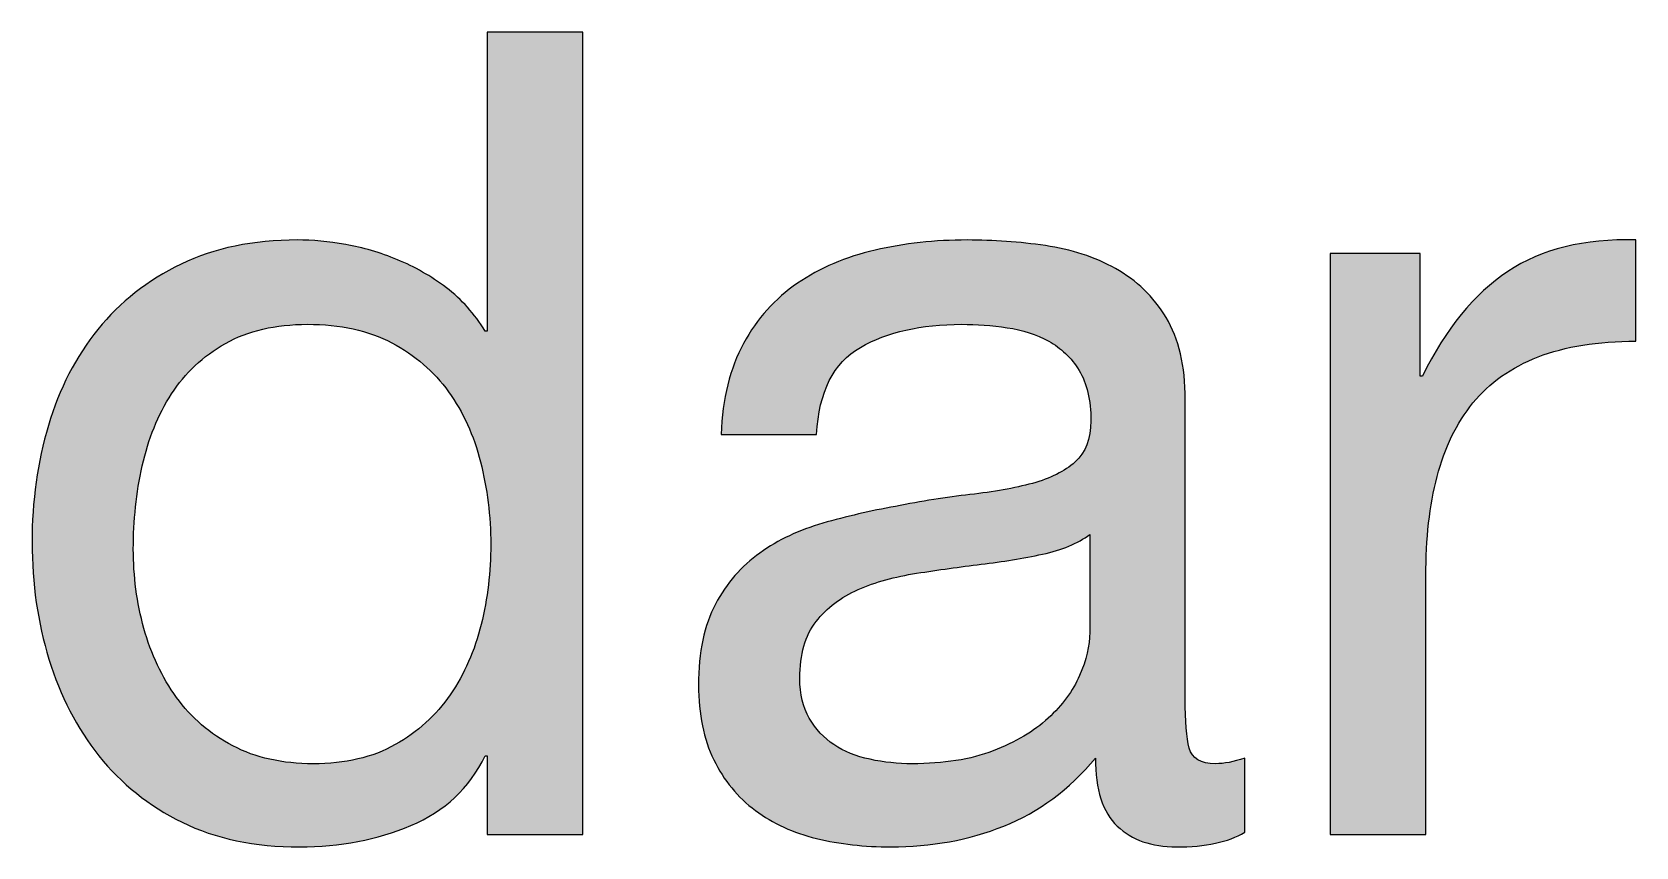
# Paper-space layout 'A2 (portrait)' of a CAD drawing. Extents: x 0 to 396, y 0 to 564.
# Drawn here: x 279.586 to 283.702, y 45.147 to 47.238 of the extents above; entities that cross this region are included whole.
import ezdxf
from ezdxf.enums import TextEntityAlignment as Align

# ---------------------------------------------------------------- set-up
doc = ezdxf.new("R2010")
doc.units = 0
doc.layers.get('0').update_dxf_attribs({"linetype": 'CONTINUOUS'})
doc.layers.get('Defpoints').update_dxf_attribs({"linetype": 'CONTINUOUS'})
doc.layers.add('JPP_Mask', color=7, linetype='CONTINUOUS')
doc.styles.add('JPP', font='arial.ttf')

# ---------------------------------------------------------------- blocks, each defined once
blk = doc.blocks.new('A2mask (portrait)')
at = {"true_color": 0x004a91}
h = blk.add_hatch(color=154, dxfattribs=at)
edge = h.paths.add_edge_path()
edge.add_spline(control_points=[(280.9995, 46.4005), (280.9995, 46.7172), (280.9995, 47.0088), (280.9995, 47.1495)], knot_values=[19.124987, 19.124987, 19.124987, 19.124987, 19.437481, 19.437481, 19.437481, 19.437481], degree=3, periodic=0)
edge.add_spline(control_points=[(280.9995, 47.1495), (280.9995, 47.1671), (280.9995, 47.1824), (280.9995, 47.195)], knot_values=[19.085926, 19.085926, 19.085926, 19.085926, 19.124987, 19.124987, 19.124987, 19.124987], degree=3, periodic=0)
edge.add_spline(control_points=[(280.9995, 47.195), (280.9995, 47.2076), (280.9995, 47.2177), (280.9995, 47.2248)], knot_values=[19.046864, 19.046864, 19.046864, 19.046864, 19.085926, 19.085926, 19.085926, 19.085926], degree=3, periodic=0)
edge.add_spline(control_points=[(280.9995, 47.238), (280.9995, 47.238), (280.9995, 47.238), (280.9995, 47.238), (280.9995, 47.238), (280.9995, 47.238), (280.9995, 47.238)], knot_values=[18.999258, 18.999258, 18.999258, 18.999258, 18.999583, 18.999583, 18.999583, 19.000326, 19.000326, 19.000326, 19.000326], degree=3, periodic=0)
edge.add_spline(control_points=[(280.9988, 47.238), (280.9977, 47.238), (280.9951, 47.238), (280.9914, 47.238)], knot_values=[18.890617, 18.890617, 18.890617, 18.890617, 18.968741, 18.968741, 18.968741, 18.968741], degree=3, periodic=0)
edge.add_spline(control_points=[(280.9914, 47.238), (280.9876, 47.238), (280.9827, 47.238), (280.9769, 47.238)], knot_values=[18.812494, 18.812494, 18.812494, 18.812494, 18.890617, 18.890617, 18.890617, 18.890617], degree=3, periodic=0)
edge.add_spline(control_points=[(280.9769, 47.238), (280.9652, 47.238), (280.9498, 47.238), (280.9325, 47.238)], knot_values=[18.656247, 18.656247, 18.656247, 18.656247, 18.812494, 18.812494, 18.812494, 18.812494], degree=3, periodic=0)
edge.add_spline(control_points=[(280.9325, 47.238), (280.9152, 47.238), (280.8961, 47.238), (280.8769, 47.238)], knot_values=[18.5, 18.5, 18.5, 18.5, 18.656247, 18.656247, 18.656247, 18.656247], degree=3, periodic=0)
edge.add_spline(control_points=[(280.8769, 47.238), (280.8578, 47.238), (280.8386, 47.238), (280.8213, 47.238)], knot_values=[18.343753, 18.343753, 18.343753, 18.343753, 18.5, 18.5, 18.5, 18.5], degree=3, periodic=0)
edge.add_spline(control_points=[(280.8213, 47.238), (280.804, 47.238), (280.7886, 47.238), (280.777, 47.238)], knot_values=[18.187506, 18.187506, 18.187506, 18.187506, 18.343753, 18.343753, 18.343753, 18.343753], degree=3, periodic=0)
edge.add_spline(control_points=[(280.777, 47.238), (280.7711, 47.238), (280.7662, 47.238), (280.7625, 47.238)], knot_values=[18.109383, 18.109383, 18.109383, 18.109383, 18.187506, 18.187506, 18.187506, 18.187506], degree=3, periodic=0)
edge.add_spline(control_points=[(280.7625, 47.238), (280.7588, 47.238), (280.7562, 47.238), (280.755, 47.238)], knot_values=[18.031259, 18.031259, 18.031259, 18.031259, 18.109383, 18.109383, 18.109383, 18.109383], degree=3, periodic=0)
edge.add_spline(control_points=[(280.7543, 47.238), (280.7543, 47.238), (280.7543, 47.238), (280.7543, 47.238), (280.7543, 47.238), (280.7543, 47.238), (280.7543, 47.238)], knot_values=[17.999522, 17.999522, 17.999522, 17.999522, 18.000874, 18.000874, 18.000874, 18.001353, 18.001353, 18.001353, 18.001353], degree=3, periodic=0)
edge.add_spline(control_points=[(280.7543, 47.2331), (280.7543, 47.2304), (280.7543, 47.2267), (280.7543, 47.222)], knot_values=[17.914074, 17.914074, 17.914074, 17.914074, 17.953136, 17.953136, 17.953136, 17.953136], degree=3, periodic=0)
edge.add_spline(control_points=[(280.7543, 47.222), (280.7543, 47.2173), (280.7543, 47.2116), (280.7543, 47.205)], knot_values=[17.875012, 17.875012, 17.875012, 17.875012, 17.914074, 17.914074, 17.914074, 17.914074], degree=3, periodic=0)
edge.add_spline(control_points=[(280.7543, 47.205), (280.7543, 47.1526), (280.7543, 47.044), (280.7543, 46.926)], knot_values=[17.562519, 17.562519, 17.562519, 17.562519, 17.875012, 17.875012, 17.875012, 17.875012], degree=3, periodic=0)
edge.add_spline(control_points=[(280.7543, 46.926), (280.7543, 46.808), (280.7543, 46.6807), (280.7543, 46.5908)], knot_values=[17.250025, 17.250025, 17.250025, 17.250025, 17.562519, 17.562519, 17.562519, 17.562519], degree=3, periodic=0)
edge.add_spline(control_points=[(280.7543, 46.5908), (280.7543, 46.5683), (280.7543, 46.5482), (280.7543, 46.5311)], knot_values=[17.171902, 17.171902, 17.171902, 17.171902, 17.250025, 17.250025, 17.250025, 17.250025], degree=3, periodic=0)
edge.add_spline(control_points=[(280.7543, 46.5311), (280.7543, 46.5141), (280.7543, 46.5001), (280.7543, 46.4899)], knot_values=[17.093778, 17.093778, 17.093778, 17.093778, 17.171902, 17.171902, 17.171902, 17.171902], degree=3, periodic=0)
edge.add_spline(control_points=[(280.7543, 46.4899), (280.7543, 46.4848), (280.7543, 46.4806), (280.7543, 46.4775)], knot_values=[17.054716, 17.054716, 17.054716, 17.054716, 17.093778, 17.093778, 17.093778, 17.093778], degree=3, periodic=0)
edge.add_spline(control_points=[(280.7543, 46.4775), (280.7543, 46.4744), (280.7543, 46.4724), (280.7543, 46.4715)], knot_values=[17.015655, 17.015655, 17.015655, 17.015655, 17.054716, 17.054716, 17.054716, 17.054716], degree=3, periodic=0)
edge.add_spline(control_points=[(280.7543, 46.4715), (280.7543, 46.4714), (280.7543, 46.4713), (280.7543, 46.4712)], knot_values=[17.010772, 17.010772, 17.010772, 17.010772, 17.015655, 17.015655, 17.015655, 17.015655], degree=3, periodic=0)
edge.add_spline(control_points=[(280.7543, 46.4712), (280.7543, 46.4711), (280.7543, 46.471), (280.7543, 46.471)], knot_values=[17.005889, 17.005889, 17.005889, 17.005889, 17.010772, 17.010772, 17.010772, 17.010772], degree=3, periodic=0)
edge.add_spline(control_points=[(280.7543, 46.471), (280.7543, 46.471), (280.7543, 46.4709), (280.7543, 46.4709)], knot_values=[17.003448, 17.003448, 17.003448, 17.003448, 17.005889, 17.005889, 17.005889, 17.005889], degree=3, periodic=0)
edge.add_spline(control_points=[(280.7543, 46.4709), (280.7543, 46.4709), (280.7543, 46.4709), (280.7543, 46.4709)], knot_values=[17.001007, 17.001007, 17.001007, 17.001007, 17.003448, 17.003448, 17.003448, 17.003448], degree=3, periodic=0)
edge.add_spline(control_points=[(280.7543, 46.4709), (280.7543, 46.4709), (280.7543, 46.4709), (280.7543, 46.4709)], knot_values=[17.000701, 17.000701, 17.000701, 17.000701, 17.001007, 17.001007, 17.001007, 17.001007], degree=3, periodic=0)
edge.add_spline(control_points=[(280.7543, 46.4709), (280.7543, 46.4709), (280.7543, 46.4709), (280.7543, 46.4709), (280.7543, 46.4709), (280.7543, 46.4709), (280.7543, 46.4709)], knot_values=[16.996124, 16.996124, 16.996124, 16.996124, 16.996825, 16.996825, 16.996825, 17.000701, 17.000701, 17.000701, 17.000701], degree=3, periodic=0)
edge.add_spline(control_points=[(280.75, 46.4709), (280.7492, 46.4709), (280.7487, 46.4709), (280.7487, 46.4709), (280.7219, 46.5151), (280.6887, 46.5521), (280.6493, 46.5819), (280.6099, 46.6117), (280.5681, 46.6358), (280.5237, 46.654)], knot_values=[14, 14, 14, 14, 14.312544, 14.312544, 14.312544, 15.312544, 15.312544, 15.312544, 16.312544, 16.312544, 16.312544, 16.312544], degree=3, periodic=0)
edge.add_spline(control_points=[(280.5237, 46.654), (280.4796, 46.6722), (280.4352, 46.6853), (280.3912, 46.6929)], knot_values=[13, 13, 13, 13, 14, 14, 14, 14], degree=3, periodic=0)
edge.add_spline(control_points=[(280.3912, 46.6929), (280.3468, 46.7005), (280.3054, 46.7045), (280.2669, 46.7045)], knot_values=[12, 12, 12, 12, 13, 13, 13, 13], degree=3, periodic=0)
edge.add_spline(control_points=[(280.2669, 46.7045), (280.1536, 46.7045), (280.0542, 46.6838), (279.9687, 46.6425)], knot_values=[11, 11, 11, 11, 12, 12, 12, 12], degree=3, periodic=0)
edge.add_spline(control_points=[(279.9687, 46.6425), (279.8829, 46.6011), (279.812, 46.5453), (279.7553, 46.4752)], knot_values=[10, 10, 10, 10, 11, 11, 11, 11], degree=3, periodic=0)
edge.add_spline(control_points=[(279.7553, 46.4752), (279.6983, 46.405), (279.6562, 46.3228), (279.6284, 46.2287)], knot_values=[9, 9, 9, 9, 10, 10, 10, 10], degree=3, periodic=0)
edge.add_spline(control_points=[(279.6284, 46.2287), (279.6002, 46.1344), (279.5863, 46.0344), (279.5863, 45.9287), (279.5863, 45.823), (279.6009, 45.7229), (279.6297, 45.6288)], knot_values=[7, 7, 7, 7, 8, 8, 8, 9, 9, 9, 9], degree=3, periodic=0)
edge.add_spline(control_points=[(279.6297, 45.6288), (279.6586, 45.5345), (279.7013, 45.4518), (279.758, 45.3808)], knot_values=[6, 6, 6, 6, 7, 7, 7, 7], degree=3, periodic=0)
edge.add_spline(control_points=[(279.758, 45.3808), (279.8146, 45.3095), (279.8859, 45.2529), (279.9713, 45.2105)], knot_values=[5, 5, 5, 5, 6, 6, 6, 6], degree=3, periodic=0)
edge.add_spline(control_points=[(279.9713, 45.2105), (280.0568, 45.1682), (280.1576, 45.1472), (280.2729, 45.1472)], knot_values=[4, 4, 4, 4, 5, 5, 5, 5], degree=3, periodic=0)
edge.add_spline(control_points=[(280.2729, 45.1472), (280.3766, 45.1472), (280.4717, 45.1654), (280.5585, 45.2018)], knot_values=[3, 3, 3, 3, 4, 4, 4, 4], degree=3, periodic=0)
edge.add_spline(control_points=[(280.5585, 45.2018), (280.645, 45.2384), (280.7083, 45.2979), (280.7487, 45.3808)], knot_values=[2, 2, 2, 2, 3, 3, 3, 3], degree=3, periodic=0)
edge.add_spline(control_points=[(280.7487, 45.3808), (280.7487, 45.3808), (280.7543, 45.3808), (280.7543, 45.3808)], knot_values=[1.00001, 1.00001, 1.00001, 1.00001, 2, 2, 2, 2], degree=3, periodic=0)
edge.add_spline(control_points=[(280.7543, 45.3808), (280.7543, 45.3808), (280.7543, 45.3303), (280.7543, 45.2798)], knot_values=[0.5, 0.5, 0.5, 0.5, 1, 1, 1, 1], degree=3, periodic=0)
edge.add_spline(control_points=[(280.7543, 45.2798), (280.7543, 45.2293), (280.7543, 45.1788), (280.7543, 45.1788), (280.7543, 45.1788), (280.7783, 45.1788), (280.8112, 45.1788)], knot_values=[20.687456, 20.687456, 20.687456, 20.687456, 21.187456, 21.187456, 21.187456, 21.5, 21.5, 21.5, 21.5], degree=3, periodic=0)
edge.add_spline(control_points=[(280.8112, 45.1788), (280.8441, 45.1788), (280.886, 45.1788), (280.922, 45.1788)], knot_values=[20.374962, 20.374962, 20.374962, 20.374962, 20.687456, 20.687456, 20.687456, 20.687456], degree=3, periodic=0)
edge.add_spline(control_points=[(280.922, 45.1788), (280.9399, 45.1788), (280.9564, 45.1788), (280.9695, 45.1788)], knot_values=[20.218716, 20.218716, 20.218716, 20.218716, 20.374962, 20.374962, 20.374962, 20.374962], degree=3, periodic=0)
edge.add_spline(control_points=[(280.9695, 45.1788), (280.9826, 45.1788), (280.9923, 45.1788), (280.9968, 45.1788)], knot_values=[20.062469, 20.062469, 20.062469, 20.062469, 20.218716, 20.218716, 20.218716, 20.218716], degree=3, periodic=0)
edge.add_spline(control_points=[(280.9995, 45.1788), (280.9995, 45.1788), (280.9995, 45.1788), (280.9995, 45.1788), (280.9995, 45.1788), (280.9995, 45.1788), (280.9995, 45.1788)], knot_values=[19.999756, 19.999756, 19.999756, 19.999756, 20.000581, 20.000581, 20.000581, 20.000824, 20.000824, 20.000824, 20.000824], degree=3, periodic=0)
edge.add_spline(control_points=[(280.9995, 45.1803), (280.9995, 45.1828), (280.9995, 45.1883), (280.9995, 45.1966)], knot_values=[19.945284, 19.945284, 19.945284, 19.945284, 19.984345, 19.984345, 19.984345, 19.984345], degree=3, periodic=0)
edge.add_spline(control_points=[(280.9995, 45.1966), (280.9995, 45.2049), (280.9995, 45.2161), (280.9995, 45.2297)], knot_values=[19.906222, 19.906222, 19.906222, 19.906222, 19.945284, 19.945284, 19.945284, 19.945284], degree=3, periodic=0)
edge.add_spline(control_points=[(280.9995, 45.2297), (280.9995, 45.2571), (280.9995, 45.2946), (280.9995, 45.3404)], knot_values=[19.828098, 19.828098, 19.828098, 19.828098, 19.906222, 19.906222, 19.906222, 19.906222], degree=3, periodic=0)
edge.add_spline(control_points=[(280.9995, 45.3404), (280.9995, 45.3862), (280.9995, 45.4403), (280.9995, 45.5006)], knot_values=[19.749975, 19.749975, 19.749975, 19.749975, 19.828098, 19.828098, 19.828098, 19.828098], degree=3, periodic=0)
edge.add_spline(control_points=[(280.9995, 45.5006), (280.9995, 45.7419), (280.9995, 46.0838), (280.9995, 46.4005)], knot_values=[19.437481, 19.437481, 19.437481, 19.437481, 19.749975, 19.749975, 19.749975, 19.749975], degree=3, periodic=0)
edge = h.paths.add_edge_path(flags=16)
edge.add_spline(control_points=[(280.6549, 46.3152), (280.6924, 46.2632), (280.7199, 46.2032), (280.7371, 46.1349), (280.7543, 46.0667), (280.7633, 45.9959), (280.7633, 45.9229)], knot_values=[7, 7, 7, 7, 8, 8, 8, 9, 9, 9, 9], degree=3, periodic=0)
edge.add_spline(control_points=[(280.7633, 45.9229), (280.7633, 45.8536), (280.755, 45.7853), (280.7388, 45.7181)], knot_values=[6, 6, 6, 6, 7, 7, 7, 7], degree=3, periodic=0)
edge.add_spline(control_points=[(280.7388, 45.7181), (280.7222, 45.6508), (280.6957, 45.5907), (280.6592, 45.5378), (280.6228, 45.485), (280.5757, 45.4422), (280.5181, 45.4096)], knot_values=[4, 4, 4, 4, 5, 5, 5, 6, 6, 6, 6], degree=3, periodic=0)
edge.add_spline(control_points=[(280.5181, 45.4096), (280.4604, 45.3768), (280.3902, 45.3606), (280.3073, 45.3606)], knot_values=[3, 3, 3, 3, 4, 4, 4, 4], degree=3, periodic=0)
edge.add_spline(control_points=[(280.3073, 45.3606), (280.2285, 45.3606), (280.1599, 45.3758), (280.1012, 45.4066), (280.0426, 45.4374), (279.9945, 45.4787), (279.9571, 45.5307)], knot_values=[1, 1, 1, 1, 2, 2, 2, 3, 3, 3, 3], degree=3, periodic=0)
edge.add_spline(control_points=[(279.9571, 45.5307), (279.9197, 45.5826), (279.8915, 45.6417), (279.8733, 45.708)], knot_values=[0, 0, 0, 0, 1, 1, 1, 1], degree=3, periodic=0)
edge.add_spline(control_points=[(279.8733, 45.708), (279.855, 45.7744), (279.8461, 45.8422), (279.8461, 45.9114)], knot_values=[15, 15, 15, 15, 16, 16, 16, 16], degree=3, periodic=0)
edge.add_spline(control_points=[(279.8461, 45.9114), (279.8461, 45.9845), (279.8537, 46.0556), (279.869, 46.1248)], knot_values=[14, 14, 14, 14, 15, 15, 15, 15], degree=3, periodic=0)
edge.add_spline(control_points=[(279.869, 46.1248), (279.8845, 46.1941), (279.9094, 46.2555), (279.9442, 46.3094)], knot_values=[13, 13, 13, 13, 14, 14, 14, 14], degree=3, periodic=0)
edge.add_spline(control_points=[(279.9442, 46.3094), (279.9786, 46.3632), (280.0247, 46.4065), (280.0824, 46.4391)], knot_values=[12, 12, 12, 12, 13, 13, 13, 13], degree=3, periodic=0)
edge.add_spline(control_points=[(280.0824, 46.4391), (280.1403, 46.4717), (280.2103, 46.4881), (280.2931, 46.4881)], knot_values=[11, 11, 11, 11, 12, 12, 12, 12], degree=3, periodic=0)
edge.add_spline(control_points=[(280.2931, 46.4881), (280.3776, 46.4881), (280.4498, 46.4722), (280.5095, 46.4406)], knot_values=[10, 10, 10, 10, 11, 11, 11, 11], degree=3, periodic=0)
edge.add_spline(control_points=[(280.5095, 46.4406), (280.5688, 46.4089), (280.6175, 46.367), (280.6549, 46.3152)], knot_values=[9, 9, 9, 9, 10, 10, 10, 10], degree=3, periodic=0)
h = blk.add_hatch(color=154, dxfattribs=at)
edge = h.paths.add_edge_path()
edge.add_spline(control_points=[(282.5453, 45.5277), (282.5453, 45.5277), (282.5453, 46.295), (282.5453, 46.295), (282.5453, 46.3814), (282.529, 46.4517), (282.4962, 46.5055)], knot_values=[30, 30, 30, 30, 31, 31, 31, 32, 32, 32, 32], degree=3, periodic=0)
edge.add_spline(control_points=[(282.4962, 46.5055), (282.4634, 46.5592), (282.4204, 46.6011), (282.3667, 46.631)], knot_values=[29, 29, 29, 29, 30, 30, 30, 30], degree=3, periodic=0)
edge.add_spline(control_points=[(282.3667, 46.631), (282.3127, 46.6608), (282.2527, 46.6805), (282.1864, 46.6901)], knot_values=[28, 28, 28, 28, 29, 29, 29, 29], degree=3, periodic=0)
edge.add_spline(control_points=[(282.1864, 46.6901), (282.1198, 46.6997), (282.0532, 46.7045), (281.986, 46.7045)], knot_values=[27, 27, 27, 27, 28, 28, 28, 28], degree=3, periodic=0)
edge.add_spline(control_points=[(281.986, 46.7045), (281.9031, 46.7045), (281.8243, 46.6959), (281.7494, 46.6785)], knot_values=[26, 26, 26, 26, 27, 27, 27, 27], degree=3, periodic=0)
edge.add_spline(control_points=[(281.7494, 46.6785), (281.6745, 46.6613), (281.6079, 46.6328), (281.5502, 46.5935)], knot_values=[25, 25, 25, 25, 26, 26, 26, 26], degree=3, periodic=0)
edge.add_spline(control_points=[(281.5502, 46.5935), (281.4926, 46.5541), (281.4465, 46.5026), (281.4121, 46.4391)], knot_values=[24, 24, 24, 24, 25, 25, 25, 25], degree=3, periodic=0)
edge.add_spline(control_points=[(281.4121, 46.4391), (281.3773, 46.3756), (281.3581, 46.2978), (281.3541, 46.2055)], knot_values=[23, 23, 23, 23, 24, 24, 24, 24], degree=3, periodic=0)
edge.add_spline(control_points=[(281.3541, 46.2055), (281.3541, 46.2055), (281.5993, 46.2055), (281.5993, 46.2055), (281.6052, 46.3152), (281.6427, 46.3896), (281.7119, 46.429), (281.7812, 46.4684), (281.8677, 46.4881), (281.9714, 46.4881)], knot_values=[20, 20, 20, 20, 21, 21, 21, 22, 22, 22, 23, 23, 23, 23], degree=3, periodic=0)
edge.add_spline(control_points=[(281.9714, 46.4881), (282.0098, 46.4881), (282.0489, 46.4853), (282.0884, 46.4795)], knot_values=[19, 19, 19, 19, 20, 20, 20, 20], degree=3, periodic=0)
edge.add_spline(control_points=[(282.0884, 46.4795), (282.1275, 46.4737), (282.1632, 46.4623), (282.195, 46.4449)], knot_values=[18, 18, 18, 18, 19, 19, 19, 19], degree=3, periodic=0)
edge.add_spline(control_points=[(282.195, 46.4449), (282.2265, 46.4277), (282.2527, 46.4027), (282.2729, 46.37)], knot_values=[17, 17, 17, 17, 18, 18, 18, 18], degree=3, periodic=0)
edge.add_spline(control_points=[(282.2729, 46.37), (282.2931, 46.3372), (282.3031, 46.294), (282.3031, 46.2401)], knot_values=[16, 16, 16, 16, 17, 17, 17, 17], degree=3, periodic=0)
edge.add_spline(control_points=[(282.3031, 46.2401), (282.3031, 46.1941), (282.2895, 46.1589), (282.2626, 46.1349), (282.2358, 46.1109), (282.1994, 46.0925), (282.153, 46.0801)], knot_values=[14, 14, 14, 14, 15, 15, 15, 16, 16, 16, 16], degree=3, periodic=0)
edge.add_spline(control_points=[(282.153, 46.0801), (282.1069, 46.0675), (282.0536, 46.0579), (281.9929, 46.0513)], knot_values=[13, 13, 13, 13, 14, 14, 14, 14], degree=3, periodic=0)
edge.add_spline(control_points=[(281.9929, 46.0513), (281.9326, 46.0445), (281.8687, 46.0344), (281.8014, 46.0209)], knot_values=[12, 12, 12, 12, 13, 13, 13, 13], degree=3, periodic=0)
edge.add_spline(control_points=[(281.8014, 46.0209), (281.7378, 46.0095), (281.6758, 45.9949), (281.6152, 45.9777), (281.5545, 45.9605), (281.5009, 45.9349), (281.4538, 45.9013)], knot_values=[10, 10, 10, 10, 11, 11, 11, 12, 12, 12, 12], degree=3, periodic=0)
edge.add_spline(control_points=[(281.4538, 45.9013), (281.4064, 45.8677), (281.3687, 45.8238), (281.3398, 45.7701)], knot_values=[9, 9, 9, 9, 10, 10, 10, 10], degree=3, periodic=0)
edge.add_spline(control_points=[(281.3398, 45.7701), (281.311, 45.7163), (281.2964, 45.647), (281.2964, 45.5623)], knot_values=[8, 8, 8, 8, 9, 9, 9, 9], degree=3, periodic=0)
edge.add_spline(control_points=[(281.2964, 45.5623), (281.2964, 45.4875), (281.3097, 45.4235), (281.3355, 45.3707)], knot_values=[7, 7, 7, 7, 8, 8, 8, 8], degree=3, periodic=0)
edge.add_spline(control_points=[(281.3355, 45.3707), (281.3614, 45.3176), (281.3968, 45.2744), (281.4422, 45.2408)], knot_values=[6, 6, 6, 6, 7, 7, 7, 7], degree=3, periodic=0)
edge.add_spline(control_points=[(281.4422, 45.2408), (281.4873, 45.2071), (281.5396, 45.1831), (281.5993, 45.1687), (281.6589, 45.1543), (281.7225, 45.1472), (281.7898, 45.1472)], knot_values=[4, 4, 4, 4, 5, 5, 5, 6, 6, 6, 6], degree=3, periodic=0)
edge.add_spline(control_points=[(281.7898, 45.1472), (281.8935, 45.1472), (281.9903, 45.1649), (282.0794, 45.2005)], knot_values=[3, 3, 3, 3, 4, 4, 4, 4], degree=3, periodic=0)
edge.add_spline(control_points=[(282.0794, 45.2005), (282.1689, 45.236), (282.2474, 45.2941), (282.3147, 45.375)], knot_values=[2, 2, 2, 2, 3, 3, 3, 3], degree=3, periodic=0)
edge.add_spline(control_points=[(282.3147, 45.375), (282.3147, 45.2941), (282.3332, 45.236), (282.371, 45.2005)], knot_values=[1, 1, 1, 1, 2, 2, 2, 2], degree=3, periodic=0)
edge.add_spline(control_points=[(282.371, 45.2005), (282.4084, 45.1649), (282.4588, 45.1472), (282.5224, 45.1472)], knot_values=[0, 0, 0, 0, 1, 1, 1, 1], degree=3, periodic=0)
edge.add_spline(control_points=[(282.5224, 45.1472), (282.5973, 45.1472), (282.656, 45.1596), (282.698, 45.1846)], knot_values=[36, 36, 36, 36, 37, 37, 37, 37], degree=3, periodic=0)
edge.add_spline(control_points=[(282.698, 45.1846), (282.698, 45.1846), (282.698, 45.375), (282.698, 45.375), (282.6692, 45.3654), (282.6444, 45.3606), (282.6232, 45.3606)], knot_values=[34, 34, 34, 34, 35, 35, 35, 36, 36, 36, 36], degree=3, periodic=0)
edge.add_spline(control_points=[(282.6232, 45.3606), (282.5847, 45.3606), (282.5622, 45.374), (282.5556, 45.4008)], knot_values=[33, 33, 33, 33, 34, 34, 34, 34], degree=3, periodic=0)
edge.add_spline(control_points=[(282.5556, 45.4008), (282.5486, 45.4278), (282.5453, 45.4701), (282.5453, 45.5277)], knot_values=[32, 32, 32, 32, 33, 33, 33, 33], degree=3, periodic=0)
edge = h.paths.add_edge_path(flags=16)
edge.add_spline(control_points=[(282.3001, 45.9489), (282.3001, 45.9489), (282.3001, 45.6979), (282.3001, 45.6979), (282.3001, 45.6634), (282.2915, 45.6263), (282.2742, 45.5869), (282.257, 45.5474), (282.2298, 45.511), (282.1934, 45.4774), (282.1569, 45.4437), (282.1099, 45.4157), (282.0522, 45.3937)], knot_values=[10, 10, 10, 10, 11, 11, 11, 12, 12, 12, 13, 13, 13, 14, 14, 14, 14], degree=3, periodic=0)
edge.add_spline(control_points=[(282.0522, 45.3937), (281.9946, 45.3715), (281.9253, 45.3606), (281.8445, 45.3606)], knot_values=[9, 9, 9, 9, 10, 10, 10, 10], degree=3, periodic=0)
edge.add_spline(control_points=[(281.8445, 45.3606), (281.808, 45.3606), (281.7719, 45.3644), (281.7365, 45.372)], knot_values=[8, 8, 8, 8, 9, 9, 9, 9], degree=3, periodic=0)
edge.add_spline(control_points=[(281.7365, 45.372), (281.7007, 45.3798), (281.6702, 45.3922), (281.644, 45.4096)], knot_values=[7, 7, 7, 7, 8, 8, 8, 8], degree=3, periodic=0)
edge.add_spline(control_points=[(281.644, 45.4096), (281.6182, 45.4268), (281.597, 45.4494), (281.5807, 45.4774)], knot_values=[6, 6, 6, 6, 7, 7, 7, 7], degree=3, periodic=0)
edge.add_spline(control_points=[(281.5807, 45.4774), (281.5642, 45.5052), (281.5562, 45.5393), (281.5562, 45.5797)], knot_values=[5, 5, 5, 5, 6, 6, 6, 6], degree=3, periodic=0)
edge.add_spline(control_points=[(281.5562, 45.5797), (281.5562, 45.6412), (281.5701, 45.6897), (281.598, 45.7254)], knot_values=[4, 4, 4, 4, 5, 5, 5, 5], degree=3, periodic=0)
edge.add_spline(control_points=[(281.598, 45.7254), (281.6258, 45.7608), (281.6619, 45.7883), (281.706, 45.8075)], knot_values=[3, 3, 3, 3, 4, 4, 4, 4], degree=3, periodic=0)
edge.add_spline(control_points=[(281.706, 45.8075), (281.7504, 45.8268), (281.8004, 45.8407), (281.8561, 45.8493)], knot_values=[2, 2, 2, 2, 3, 3, 3, 3], degree=3, periodic=0)
edge.add_spline(control_points=[(281.8561, 45.8493), (281.9117, 45.8581), (281.9671, 45.8657), (282.0217, 45.8725)], knot_values=[1, 1, 1, 1, 2, 2, 2, 2], degree=3, periodic=0)
edge.add_spline(control_points=[(282.0217, 45.8725), (282.0768, 45.8791), (282.1291, 45.8877), (282.1791, 45.8983)], knot_values=[0, 0, 0, 0, 1, 1, 1, 1], degree=3, periodic=0)
edge.add_spline(control_points=[(282.1791, 45.8983), (282.2292, 45.9089), (282.2693, 45.9258), (282.3001, 45.9489)], knot_values=[14, 14, 14, 14, 15, 15, 15, 15], degree=3, periodic=0)
h = blk.add_hatch(color=154, dxfattribs=at)
edge = h.paths.add_edge_path()
edge.add_spline(control_points=[(283.1914, 46.0973), (283.2106, 46.1714), (283.2415, 46.2343), (283.2835, 46.2863)], knot_values=[7, 7, 7, 7, 8, 8, 8, 8], degree=3, periodic=0)
edge.add_spline(control_points=[(283.2835, 46.2863), (283.3259, 46.3382), (283.3816, 46.3776), (283.4509, 46.4045)], knot_values=[6, 6, 6, 6, 7, 7, 7, 7], degree=3, periodic=0)
edge.add_spline(control_points=[(283.4509, 46.4045), (283.5201, 46.4315), (283.6036, 46.4449), (283.7017, 46.4449)], knot_values=[5, 5, 5, 5, 6, 6, 6, 6], degree=3, periodic=0)
edge.add_spline(control_points=[(283.7017, 46.4449), (283.7017, 46.4449), (283.7017, 46.7045), (283.7017, 46.7045), (283.5692, 46.7083), (283.4595, 46.6815), (283.373, 46.6237)], knot_values=[3, 3, 3, 3, 4, 4, 4, 5, 5, 5, 5], degree=3, periodic=0)
edge.add_spline(control_points=[(283.373, 46.6237), (283.2865, 46.566), (283.2133, 46.4767), (283.154, 46.3554)], knot_values=[2, 2, 2, 2, 3, 3, 3, 3], degree=3, periodic=0)
edge.add_spline(control_points=[(283.154, 46.3554), (283.154, 46.3554), (283.148, 46.3554), (283.148, 46.3554)], knot_values=[1.00001, 1.00001, 1.00001, 1.00001, 2, 2, 2, 2], degree=3, periodic=0)
edge.add_spline(control_points=[(283.148, 46.3554), (283.148, 46.3554), (283.148, 46.434), (283.148, 46.5127)], knot_values=[0.5, 0.5, 0.5, 0.5, 1, 1, 1, 1], degree=3, periodic=0)
edge.add_spline(control_points=[(283.148, 46.5127), (283.148, 46.5913), (283.148, 46.6699), (283.148, 46.6699), (283.148, 46.6699), (283.1336, 46.6699), (283.112, 46.6699)], knot_values=[12.749965, 12.749965, 12.749965, 12.749965, 13.249965, 13.249965, 13.249965, 13.5, 13.5, 13.5, 13.5], degree=3, periodic=0)
edge.add_spline(control_points=[(283.112, 46.6699), (283.0903, 46.6699), (283.0615, 46.6699), (283.0327, 46.6699)], knot_values=[12.49997, 12.49997, 12.49997, 12.49997, 12.749965, 12.749965, 12.749965, 12.749965], degree=3, periodic=0)
edge.add_spline(control_points=[(283.0327, 46.6699), (283.0183, 46.6699), (283.0039, 46.6699), (282.9904, 46.6699)], knot_values=[12.374973, 12.374973, 12.374973, 12.374973, 12.49997, 12.49997, 12.49997, 12.49997], degree=3, periodic=0)
edge.add_spline(control_points=[(282.9904, 46.6699), (282.9768, 46.6699), (282.9642, 46.6699), (282.9534, 46.6699)], knot_values=[12.249975, 12.249975, 12.249975, 12.249975, 12.374973, 12.374973, 12.374973, 12.374973], degree=3, periodic=0)
edge.add_spline(control_points=[(282.9534, 46.6699), (282.948, 46.6699), (282.9431, 46.6699), (282.9387, 46.6699)], knot_values=[12.187476, 12.187476, 12.187476, 12.187476, 12.249975, 12.249975, 12.249975, 12.249975], degree=3, periodic=0)
edge.add_spline(control_points=[(282.9387, 46.6699), (282.9343, 46.6699), (282.9304, 46.6699), (282.9273, 46.6699)], knot_values=[12.124977, 12.124977, 12.124977, 12.124977, 12.187476, 12.187476, 12.187476, 12.187476], degree=3, periodic=0)
edge.add_spline(control_points=[(282.9273, 46.6699), (282.9257, 46.6699), (282.9243, 46.6699), (282.9231, 46.6699)], knot_values=[12.093728, 12.093728, 12.093728, 12.093728, 12.124977, 12.124977, 12.124977, 12.124977], degree=3, periodic=0)
edge.add_spline(control_points=[(282.9174, 46.6699), (282.9174, 46.6699), (282.9174, 46.6699), (282.9174, 46.6699), (282.9174, 46.6699), (282.9174, 46.6699), (282.9174, 46.6699)], knot_values=[11.99998, 11.99998, 11.99998, 11.99998, 12.001425, 12.001425, 12.001425, 12.001445, 12.001445, 12.001445, 12.001445], degree=3, periodic=0)
edge.add_spline(control_points=[(282.9174, 46.6699), (282.9174, 46.6699), (282.9174, 46.2971), (282.9174, 45.9243)], knot_values=[11.49999, 11.49999, 11.49999, 11.49999, 11.99998, 11.99998, 11.99998, 11.99998], degree=3, periodic=0)
edge.add_spline(control_points=[(282.9174, 45.9243), (282.9174, 45.5516), (282.9174, 45.1788), (282.9174, 45.1788), (282.9174, 45.1788), (282.9174, 45.1788), (282.9174, 45.1788)], knot_values=[10.999023, 10.999023, 10.999023, 10.999023, 11.499013, 11.499013, 11.499013, 11.49999, 11.49999, 11.49999, 11.49999], degree=3, periodic=0)
edge.add_spline(control_points=[(282.9235, 45.1788), (282.9248, 45.1788), (282.9263, 45.1788), (282.9279, 45.1788)], knot_values=[10.875003, 10.875003, 10.875003, 10.875003, 10.906252, 10.906252, 10.906252, 10.906252], degree=3, periodic=0)
edge.add_spline(control_points=[(282.9279, 45.1788), (282.9313, 45.1788), (282.9353, 45.1788), (282.94, 45.1788)], knot_values=[10.812504, 10.812504, 10.812504, 10.812504, 10.875003, 10.875003, 10.875003, 10.875003], degree=3, periodic=0)
edge.add_spline(control_points=[(282.94, 45.1788), (282.9447, 45.1788), (282.95, 45.1788), (282.9557, 45.1788)], knot_values=[10.750005, 10.750005, 10.750005, 10.750005, 10.812504, 10.812504, 10.812504, 10.812504], degree=3, periodic=0)
edge.add_spline(control_points=[(282.9557, 45.1788), (282.9672, 45.1788), (282.9806, 45.1788), (282.995, 45.1788)], knot_values=[10.625008, 10.625008, 10.625008, 10.625008, 10.750005, 10.750005, 10.750005, 10.750005], degree=3, periodic=0)
edge.add_spline(control_points=[(282.995, 45.1788), (283.0093, 45.1788), (283.0247, 45.1788), (283.04, 45.1788)], knot_values=[10.50001, 10.50001, 10.50001, 10.50001, 10.625008, 10.625008, 10.625008, 10.625008], degree=3, periodic=0)
edge.add_spline(control_points=[(283.04, 45.1788), (283.0706, 45.1788), (283.1013, 45.1788), (283.1243, 45.1788)], knot_values=[10.250015, 10.250015, 10.250015, 10.250015, 10.50001, 10.50001, 10.50001, 10.50001], degree=3, periodic=0)
edge.add_spline(control_points=[(283.1243, 45.1788), (283.1473, 45.1788), (283.1626, 45.1788), (283.1626, 45.1788), (283.1626, 45.1788), (283.1626, 45.1788), (283.1626, 45.1788)], knot_values=[9.999532, 9.999532, 9.999532, 9.999532, 10.249547, 10.249547, 10.249547, 10.250015, 10.250015, 10.250015, 10.250015], degree=3, periodic=0)
edge.add_spline(control_points=[(283.1626, 45.183), (283.1626, 45.184), (283.1626, 45.185), (283.1626, 45.1863)], knot_values=[9.937521, 9.937521, 9.937521, 9.937521, 9.953146, 9.953146, 9.953146, 9.953146], degree=3, periodic=0)
edge.add_spline(control_points=[(283.1626, 45.1863), (283.1626, 45.1887), (283.1626, 45.1917), (283.1626, 45.1952)], knot_values=[9.906272, 9.906272, 9.906272, 9.906272, 9.937521, 9.937521, 9.937521, 9.937521], degree=3, periodic=0)
edge.add_spline(control_points=[(283.1626, 45.1952), (283.1626, 45.1987), (283.1626, 45.2028), (283.1626, 45.2073)], knot_values=[9.875022, 9.875022, 9.875022, 9.875022, 9.906272, 9.906272, 9.906272, 9.906272], degree=3, periodic=0)
edge.add_spline(control_points=[(283.1626, 45.2073), (283.1626, 45.2164), (283.1626, 45.2274), (283.1626, 45.24)], knot_values=[9.812524, 9.812524, 9.812524, 9.812524, 9.875022, 9.875022, 9.875022, 9.875022], degree=3, periodic=0)
edge.add_spline(control_points=[(283.1626, 45.24), (283.1626, 45.2526), (283.1626, 45.2669), (283.1626, 45.2824)], knot_values=[9.750025, 9.750025, 9.750025, 9.750025, 9.812524, 9.812524, 9.812524, 9.812524], degree=3, periodic=0)
edge.add_spline(control_points=[(283.1626, 45.2824), (283.1626, 45.3135), (283.1626, 45.3498), (283.1626, 45.3887)], knot_values=[9.625027, 9.625027, 9.625027, 9.625027, 9.750025, 9.750025, 9.750025, 9.750025], degree=3, periodic=0)
edge.add_spline(control_points=[(283.1626, 45.3887), (283.1626, 45.4275), (283.1626, 45.469), (283.1626, 45.5105)], knot_values=[9.50003, 9.50003, 9.50003, 9.50003, 9.625027, 9.625027, 9.625027, 9.625027], degree=3, periodic=0)
edge.add_spline(control_points=[(283.1626, 45.5105), (283.1626, 45.5934), (283.1626, 45.6763), (283.1626, 45.7385)], knot_values=[9.250035, 9.250035, 9.250035, 9.250035, 9.50003, 9.50003, 9.50003, 9.50003], degree=3, periodic=0)
edge.add_spline(control_points=[(283.1626, 45.7385), (283.1626, 45.8007), (283.1626, 45.8422), (283.1626, 45.8422), (283.1626, 45.9383), (283.1722, 46.0234), (283.1914, 46.0973)], knot_values=[8, 8, 8, 8, 8.250035, 8.250035, 8.250035, 9.250035, 9.250035, 9.250035, 9.250035], degree=3, periodic=0)
at = {"layer": 'Defpoints', "color": 154, "true_color": 0x004a91}
for points, knots in [([(280.7543, 45.1788), (280.7543, 45.1788), (280.7543, 45.3808), (280.7543, 45.3808), (280.7543, 45.3808), (280.7487, 45.3808), (280.7487, 45.3808), (280.7083, 45.2979), (280.645, 45.2384), (280.5585, 45.2018), (280.4717, 45.1654), (280.3766, 45.1472), (280.2729, 45.1472), (280.1576, 45.1472), (280.0568, 45.1682), (279.9713, 45.2105), (279.8859, 45.2529), (279.8146, 45.3095), (279.758, 45.3808), (279.7013, 45.4518), (279.6586, 45.5345), (279.6297, 45.6288), (279.6009, 45.7229), (279.5863, 45.823), (279.5863, 45.9287), (279.5863, 46.0344), (279.6002, 46.1344), (279.6284, 46.2287), (279.6562, 46.3228), (279.6983, 46.405), (279.7553, 46.4752), (279.812, 46.5453), (279.8829, 46.6011), (279.9687, 46.6425), (280.0542, 46.6838), (280.1536, 46.7045), (280.2669, 46.7045), (280.3054, 46.7045), (280.3468, 46.7005), (280.3912, 46.6929), (280.4352, 46.6853), (280.4796, 46.6722), (280.5237, 46.654), (280.5681, 46.6358), (280.6099, 46.6117), (280.6493, 46.5819), (280.6887, 46.5521), (280.7219, 46.5151), (280.7487, 46.4709), (280.7487, 46.4709), (280.7543, 46.4709), (280.7543, 46.4709), (280.7543, 46.4709), (280.7543, 47.238), (280.7543, 47.238), (280.7543, 47.238), (280.9995, 47.238), (280.9995, 47.238), (280.9995, 47.238), (280.9995, 45.1788), (280.9995, 45.1788), (280.9995, 45.1788), (280.7543, 45.1788), (280.7543, 45.1788)], [0, 0, 0, 0, 1, 1, 1, 2, 2, 2, 3, 3, 3, 4, 4, 4, 5, 5, 5, 6, 6, 6, 7, 7, 7, 8, 8, 8, 9, 9, 9, 10, 10, 10, 11, 11, 11, 12, 12, 12, 13, 13, 13, 14, 14, 14, 15, 15, 15, 16, 16, 16, 17, 17, 17, 18, 18, 18, 19, 19, 19, 20, 20, 20, 21, 21, 21, 21]), ([(282.5224, 45.1472), (282.4588, 45.1472), (282.4084, 45.1649), (282.371, 45.2005), (282.3332, 45.236), (282.3147, 45.2941), (282.3147, 45.375), (282.2474, 45.2941), (282.1689, 45.236), (282.0794, 45.2005), (281.9903, 45.1649), (281.8935, 45.1472), (281.7898, 45.1472), (281.7225, 45.1472), (281.6589, 45.1543), (281.5993, 45.1687), (281.5396, 45.1831), (281.4873, 45.2071), (281.4422, 45.2408), (281.3968, 45.2744), (281.3614, 45.3176), (281.3355, 45.3707), (281.3097, 45.4235), (281.2964, 45.4875), (281.2964, 45.5623), (281.2964, 45.647), (281.311, 45.7163), (281.3398, 45.7701), (281.3687, 45.8238), (281.4064, 45.8677), (281.4538, 45.9013), (281.5009, 45.9349), (281.5545, 45.9605), (281.6152, 45.9777), (281.6758, 45.9949), (281.7378, 46.0095), (281.8014, 46.0209), (281.8687, 46.0344), (281.9326, 46.0445), (281.9929, 46.0513), (282.0536, 46.0579), (282.1069, 46.0675), (282.153, 46.0801), (282.1994, 46.0925), (282.2358, 46.1109), (282.2626, 46.1349), (282.2895, 46.1589), (282.3031, 46.1941), (282.3031, 46.2401), (282.3031, 46.294), (282.2931, 46.3372), (282.2729, 46.37), (282.2527, 46.4027), (282.2265, 46.4277), (282.195, 46.4449), (282.1632, 46.4623), (282.1275, 46.4737), (282.0884, 46.4795), (282.0489, 46.4853), (282.0098, 46.4881), (281.9714, 46.4881), (281.8677, 46.4881), (281.7812, 46.4684), (281.7119, 46.429), (281.6427, 46.3896), (281.6052, 46.3152), (281.5993, 46.2055), (281.5993, 46.2055), (281.3541, 46.2055), (281.3541, 46.2055), (281.3581, 46.2978), (281.3773, 46.3756), (281.4121, 46.4391), (281.4465, 46.5026), (281.4926, 46.5541), (281.5502, 46.5935), (281.6079, 46.6328), (281.6745, 46.6613), (281.7494, 46.6785), (281.8243, 46.6959), (281.9031, 46.7045), (281.986, 46.7045), (282.0532, 46.7045), (282.1198, 46.6997), (282.1864, 46.6901), (282.2527, 46.6805), (282.3127, 46.6608), (282.3667, 46.631), (282.4204, 46.6011), (282.4634, 46.5592), (282.4962, 46.5055), (282.529, 46.4517), (282.5453, 46.3814), (282.5453, 46.295), (282.5453, 46.295), (282.5453, 45.5277), (282.5453, 45.5277), (282.5453, 45.4701), (282.5486, 45.4278), (282.5556, 45.4008), (282.5622, 45.374), (282.5847, 45.3606), (282.6232, 45.3606), (282.6444, 45.3606), (282.6692, 45.3654), (282.698, 45.375), (282.698, 45.375), (282.698, 45.1846), (282.698, 45.1846), (282.656, 45.1596), (282.5973, 45.1472), (282.5224, 45.1472)], [0, 0, 0, 0, 1, 1, 1, 2, 2, 2, 3, 3, 3, 4, 4, 4, 5, 5, 5, 6, 6, 6, 7, 7, 7, 8, 8, 8, 9, 9, 9, 10, 10, 10, 11, 11, 11, 12, 12, 12, 13, 13, 13, 14, 14, 14, 15, 15, 15, 16, 16, 16, 17, 17, 17, 18, 18, 18, 19, 19, 19, 20, 20, 20, 21, 21, 21, 22, 22, 22, 23, 23, 23, 24, 24, 24, 25, 25, 25, 26, 26, 26, 27, 27, 27, 28, 28, 28, 29, 29, 29, 30, 30, 30, 31, 31, 31, 32, 32, 32, 33, 33, 33, 34, 34, 34, 35, 35, 35, 36, 36, 36, 37, 37, 37, 37]), ([(283.148, 46.6699), (283.148, 46.6699), (283.148, 46.3554), (283.148, 46.3554), (283.148, 46.3554), (283.154, 46.3554), (283.154, 46.3554), (283.2133, 46.4767), (283.2865, 46.566), (283.373, 46.6237), (283.4595, 46.6815), (283.5692, 46.7083), (283.7017, 46.7045), (283.7017, 46.7045), (283.7017, 46.4449), (283.7017, 46.4449), (283.6036, 46.4449), (283.5201, 46.4315), (283.4509, 46.4045), (283.3816, 46.3776), (283.3259, 46.3382), (283.2835, 46.2863), (283.2415, 46.2343), (283.2106, 46.1714), (283.1914, 46.0973), (283.1722, 46.0234), (283.1626, 45.9383), (283.1626, 45.8422), (283.1626, 45.8422), (283.1626, 45.1788), (283.1626, 45.1788), (283.1626, 45.1788), (282.9174, 45.1788), (282.9174, 45.1788), (282.9174, 45.1788), (282.9174, 46.6699), (282.9174, 46.6699), (282.9174, 46.6699), (283.148, 46.6699), (283.148, 46.6699)], [0, 0, 0, 0, 1, 1, 1, 2, 2, 2, 3, 3, 3, 4, 4, 4, 5, 5, 5, 6, 6, 6, 7, 7, 7, 8, 8, 8, 9, 9, 9, 10, 10, 10, 11, 11, 11, 12, 12, 12, 13, 13, 13, 13]), ([(279.8733, 45.708), (279.8915, 45.6417), (279.9197, 45.5826), (279.9571, 45.5307), (279.9945, 45.4787), (280.0426, 45.4374), (280.1012, 45.4066), (280.1599, 45.3758), (280.2285, 45.3606), (280.3073, 45.3606), (280.3902, 45.3606), (280.4604, 45.3768), (280.5181, 45.4096), (280.5757, 45.4422), (280.6228, 45.485), (280.6592, 45.5378), (280.6957, 45.5907), (280.7222, 45.6508), (280.7388, 45.7181), (280.755, 45.7853), (280.7633, 45.8536), (280.7633, 45.9229), (280.7633, 45.9959), (280.7543, 46.0667), (280.7371, 46.1349), (280.7199, 46.2032), (280.6924, 46.2632), (280.6549, 46.3152), (280.6175, 46.367), (280.5688, 46.4089), (280.5095, 46.4406), (280.4498, 46.4722), (280.3776, 46.4881), (280.2931, 46.4881), (280.2103, 46.4881), (280.1403, 46.4717), (280.0824, 46.4391), (280.0247, 46.4065), (279.9786, 46.3632), (279.9442, 46.3094), (279.9094, 46.2555), (279.8845, 46.1941), (279.869, 46.1248), (279.8537, 46.0556), (279.8461, 45.9845), (279.8461, 45.9114), (279.8461, 45.8422), (279.855, 45.7744), (279.8733, 45.708)], [0, 0, 0, 0, 1, 1, 1, 2, 2, 2, 3, 3, 3, 4, 4, 4, 5, 5, 5, 6, 6, 6, 7, 7, 7, 8, 8, 8, 9, 9, 9, 10, 10, 10, 11, 11, 11, 12, 12, 12, 13, 13, 13, 14, 14, 14, 15, 15, 15, 16, 16, 16, 16]), ([(282.1791, 45.8983), (282.1291, 45.8877), (282.0768, 45.8791), (282.0217, 45.8725), (281.9671, 45.8657), (281.9117, 45.8581), (281.8561, 45.8493), (281.8004, 45.8407), (281.7504, 45.8268), (281.706, 45.8075), (281.6619, 45.7883), (281.6258, 45.7608), (281.598, 45.7254), (281.5701, 45.6897), (281.5562, 45.6412), (281.5562, 45.5797), (281.5562, 45.5393), (281.5642, 45.5052), (281.5807, 45.4774), (281.597, 45.4494), (281.6182, 45.4268), (281.644, 45.4096), (281.6702, 45.3922), (281.7007, 45.3798), (281.7365, 45.372), (281.7719, 45.3644), (281.808, 45.3606), (281.8445, 45.3606), (281.9253, 45.3606), (281.9946, 45.3715), (282.0522, 45.3937), (282.1099, 45.4157), (282.1569, 45.4437), (282.1934, 45.4774), (282.2298, 45.511), (282.257, 45.5474), (282.2742, 45.5869), (282.2915, 45.6263), (282.3001, 45.6634), (282.3001, 45.6979), (282.3001, 45.6979), (282.3001, 45.9489), (282.3001, 45.9489), (282.2693, 45.9258), (282.2292, 45.9089), (282.1791, 45.8983)], [0, 0, 0, 0, 1, 1, 1, 2, 2, 2, 3, 3, 3, 4, 4, 4, 5, 5, 5, 6, 6, 6, 7, 7, 7, 8, 8, 8, 9, 9, 9, 10, 10, 10, 11, 11, 11, 12, 12, 12, 13, 13, 13, 14, 14, 14, 15, 15, 15, 15])]:
    blk.add_open_spline(points, degree=3, knots=knots, dxfattribs=at)
at = {"color": 7, "style": 'JPP'}
for tag, p in [('Client', (348.6, 80.5)), ('Project1', (348.6, 63)), ('Project2', (348.6, 57.75)), ('Project3', (348.6, 52.5)), ('Title1', (348.6, 40.25)), ('Title2', (348.6, 35)), ('Title3', (348.6, 29.75)), ('Status', (273, 5.25))]:
    blk.add_attdef(tag, text='', height=2.5, dxfattribs=at).set_placement(p, align=Align.MIDDLE_LEFT)
at = {"color": 2, "style": 'JPP'}
for tag, p in [('Scale', (292.25, 17.5)), ('Checked', (355.25, 17.5)), ('Drawn', (323.75, 17.5)), ('Date', (386.75, 17.5))]:
    blk.add_attdef(tag, text='', height=1.4, dxfattribs=at).set_placement(p, align=Align.MIDDLE_CENTER)
at = {"color": 6, "style": 'JPP'}
for tag, p in [('Ref', (336, 5.25)), ('DrgNo.', (365.4, 5.25))]:
    blk.add_attdef(tag, text='', height=2.8, dxfattribs=at).set_placement(p, align=Align.MIDDLE_LEFT)
blk.add_attdef('Rev', text='', height=2.8, dxfattribs=at).set_placement((389.3923, 5.25), align=Align.MIDDLE_CENTER)

psp = doc.layouts.new('A2 (portrait)')

# ---------------------------------------------------------------- block references
at = {"layer": 'JPP_Mask'}
psp.add_blockref('A2mask (portrait)', (0, 0), dxfattribs=at)

doc.saveas('drawing.dxf')
